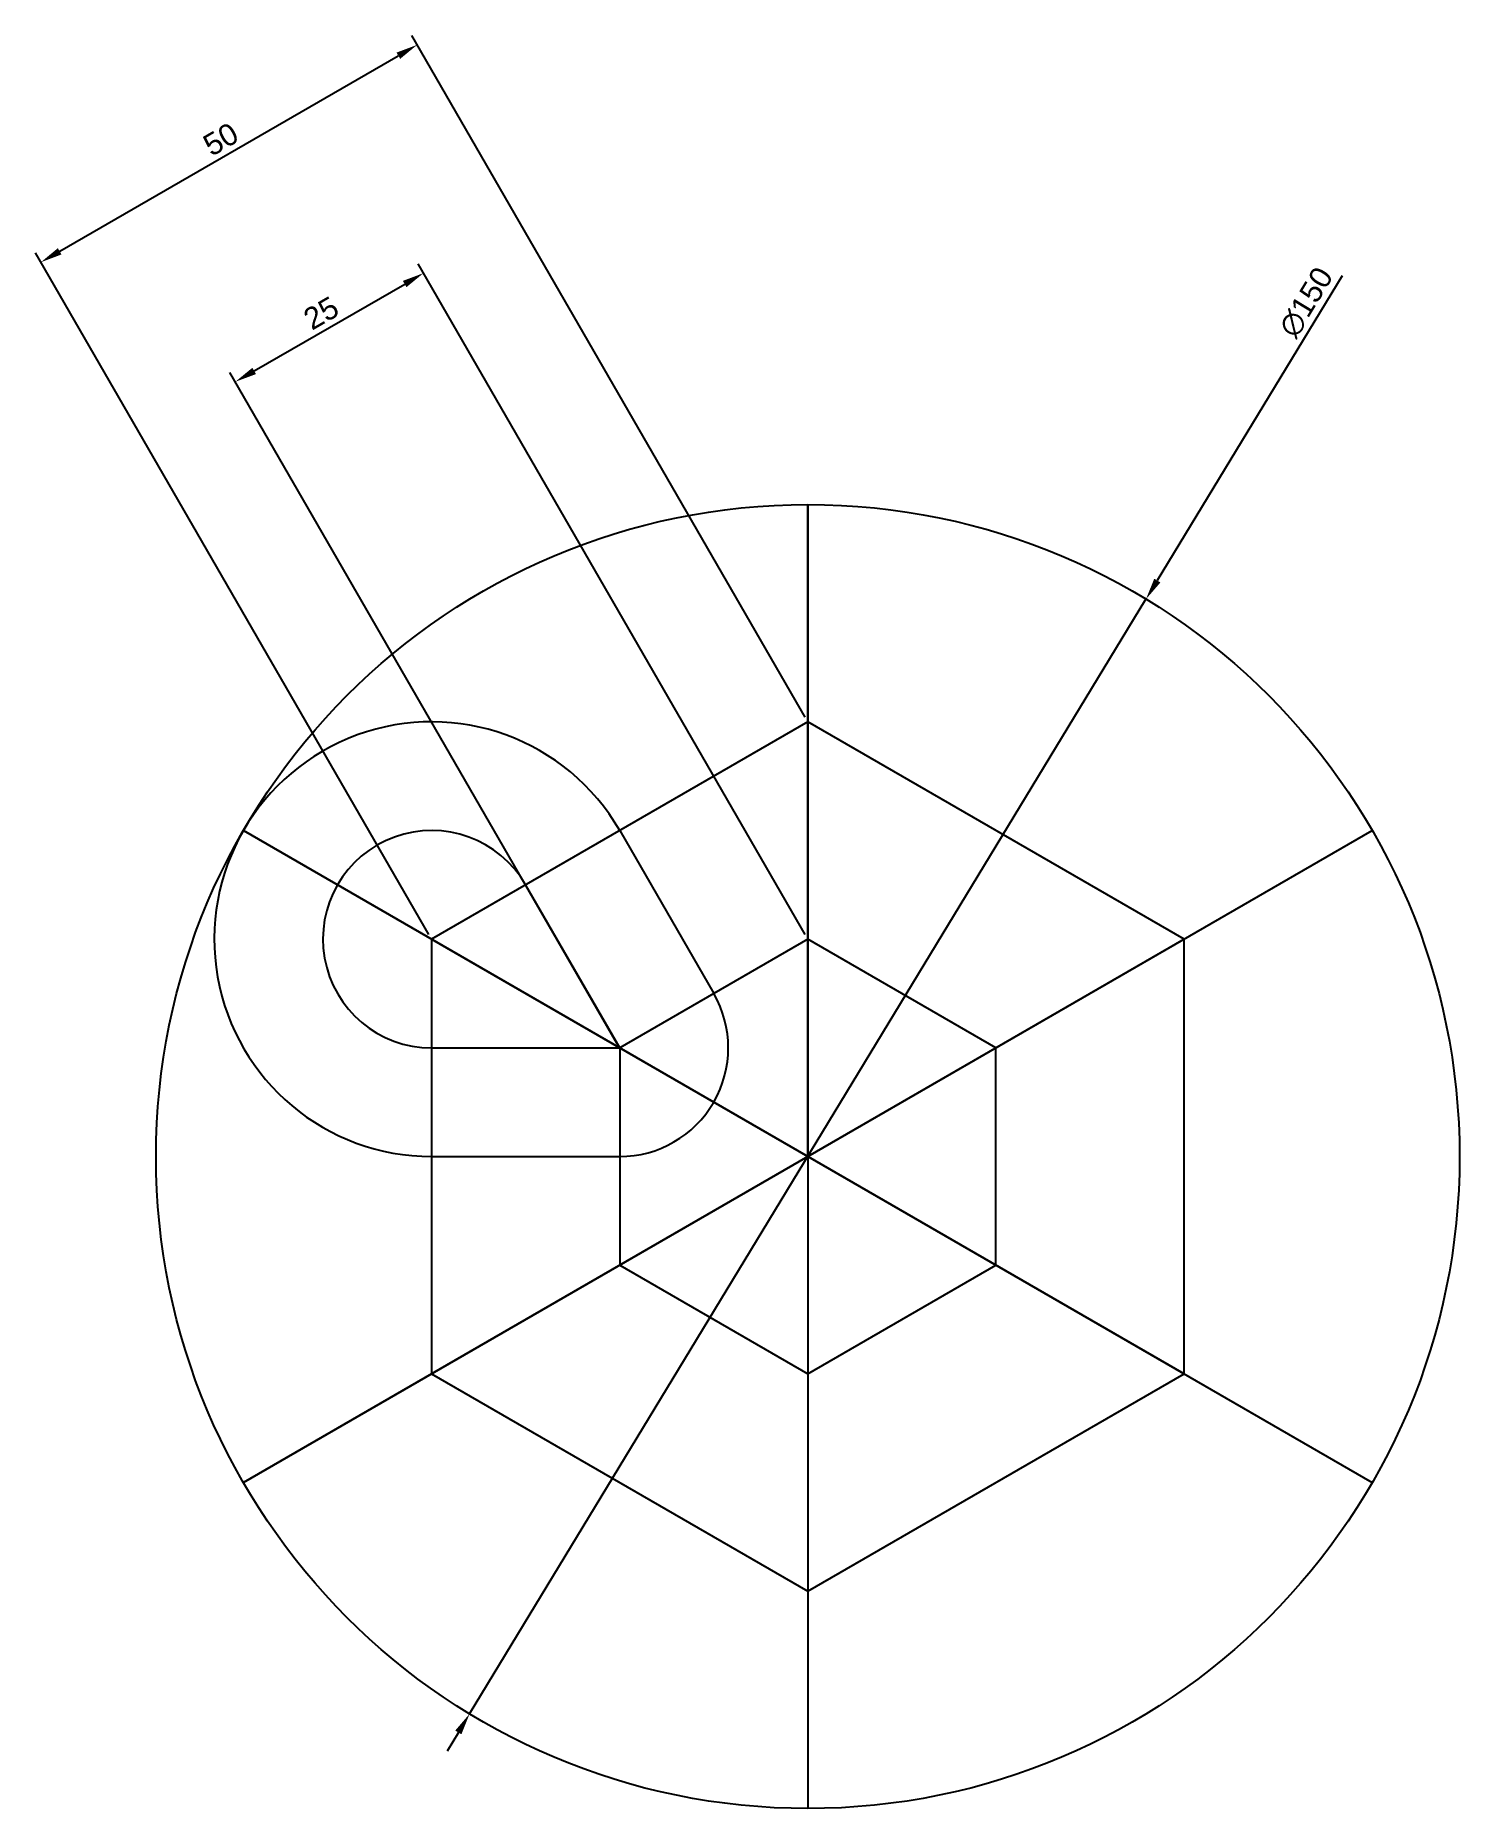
# Model space of a CAD drawing. Header units: millimetres. Extents: x 30 to 194, y 70 to 274.
import ezdxf

# ---------------------------------------------------------------- set-up
doc = ezdxf.new("R2010")
doc.units = ezdxf.units.MM
doc.layers.add('AUX', color=8, linetype='Continuous')
doc.styles.get("Standard").update_dxf_attribs({"font": 'arial.ttf'})
doc.dimstyles.new('ISO-25', dxfattribs={"dimtxt": 2.5, "dimasz": 2.5, "dimexe": 1.25, "dimexo": 0.625, "dimtad": 1, "dimtxsty": 'Standard', "dimcen": 2.5, "dimadec": 0, "dimazin": 0, "dimtfac": 1, "dimtmove": 0, "dimatfit": 3, "dimfxl": 1, "dimarcsym": 0})

# ---------------------------------------------------------------- blocks, each defined once
blk = doc.blocks.new('*D1')
at = {"layer": 'AUX', "color": 0, "lineweight": -2, "transparency": 16777216}
for p, q in [((118.95, 195.89), (73.68, 274.3)), ((33.17, 249.47), (72.14, 271.97)), ((75.65, 170.89), (30.38, 249.3))]:
    blk.add_line(p, q, dxfattribs=at)
at = {"layer": 'AUX', "color": 0, "transparency": 16777216}
for points in [[(71.93, 272.33), (72.35, 271.61), (74.31, 273.22)], [(32.96, 249.83), (33.38, 249.11), (31.01, 248.22)]]:
    blk.add_solid(points, dxfattribs=at)
at = {"layer": 'Defpoints', "color": 0, "transparency": 16777216}
for p in [(74.31, 273.22), (119.26, 195.35), (75.96, 170.35)]:
    blk.add_point(p, dxfattribs=at)
at = {"layer": 'AUX', "color": 0, "transparency": 16777216, "insert": (51.71, 262.36), "char_height": 2.5, "attachment_point": 5, "rotation": 30}
blk.add_mtext('50', dxfattribs=at)
blk = doc.blocks.new('*D2')
at = {"layer": 'AUX', "color": 0, "lineweight": -2, "transparency": 16777216}
for p, q in [((118.95, 170.89), (74.41, 248.04)), ((55.55, 235.71), (72.87, 245.71)), ((97.3, 158.39), (52.76, 235.54))]:
    blk.add_line(p, q, dxfattribs=at)
at = {"layer": 'AUX', "color": 0, "transparency": 16777216}
for points in [[(72.66, 246.07), (73.08, 245.35), (75.03, 246.96)], [(55.34, 236.07), (55.76, 235.35), (53.38, 234.46)]]:
    blk.add_solid(points, dxfattribs=at)
at = {"layer": 'Defpoints', "color": 0, "transparency": 16777216}
for p in [(75.03, 246.96), (119.26, 170.35), (97.61, 157.85)]:
    blk.add_point(p, dxfattribs=at)
at = {"layer": 'AUX', "color": 0, "transparency": 16777216, "insert": (63.26, 242.36), "char_height": 2.5, "attachment_point": 5, "rotation": 30}
blk.add_mtext('25', dxfattribs=at)
blk = doc.blocks.new('*D3')
at = {"layer": 'AUX', "color": 0, "lineweight": -2, "transparency": 16777216}
for p, q in [((180.75, 246.64), (159.48, 211.6)), ((80.34, 81.24), (158.18, 209.46)), ((79.05, 79.1), (77.75, 76.96))]:
    blk.add_line(p, q, dxfattribs=at)
at = {"layer": 'AUX', "color": 0, "transparency": 16777216}
for points in [[(159.13, 211.81), (159.84, 211.38), (158.18, 209.46)], [(78.69, 79.32), (79.4, 78.89), (80.34, 81.24)]]:
    blk.add_solid(points, dxfattribs=at)
at = {"layer": 'Defpoints', "color": 0, "transparency": 16777216}
for p in [(158.18, 209.46), (80.34, 81.24)]:
    blk.add_point(p, dxfattribs=at)
at = {"layer": 'AUX', "color": 0, "transparency": 16777216, "insert": (176.61, 243.61), "char_height": 2.5, "attachment_point": 5, "rotation": 58.7382}
blk.add_mtext('∅150', dxfattribs=at)

msp = doc.modelspace()

# ---------------------------------------------------------------- linework, layer by layer
for p, q in [((97.613, 182.849), (108.438, 164.099)), ((97.613, 157.849), (86.788, 176.599)), ((75.963, 157.849), (97.613, 157.849)), ((75.963, 145.349), (97.613, 145.349)), ((75.963, 120.349), (54.312, 107.849))]:
    msp.add_line(p, q)
for centre, radius, start, end in [((75.963, 170.349), 25, 30, 270), ((75.963, 170.349), 12.5, 30, 270), ((97.613, 157.849), 12.5, 270, 30)]:
    msp.add_arc(centre, radius, start, end)
at = {"layer": 'AUX'}
for p, q in [((119.264, 145.349), (119.264, 220.349)), ((119.264, 220.349), (119.264, 70.349)), ((54.312, 107.849), (184.216, 182.849)), ((162.565, 120.349), (54.312, 182.849)), ((54.312, 182.849), (184.216, 107.849)), ((162.565, 170.349), (75.963, 120.349)), ((119.264, 145.349), (75.963, 170.349)), ((75.963, 170.349), (162.565, 120.349))]:
    msp.add_line(p, q, dxfattribs=at)
for points in [[(75.963, 120.349), (119.264, 95.349), (162.565, 120.349), (162.565, 170.349), (119.264, 195.349), (75.963, 170.349)], [(97.613, 132.849), (119.264, 120.349), (140.914, 132.849), (140.914, 157.849), (119.264, 170.349), (97.613, 157.849)]]:
    msp.add_lwpolyline(points, close=True, dxfattribs=at)
msp.add_circle((119.264, 145.349), 75, dxfattribs=at)

# ---------------------------------------------------------------- dimensions: what is measured, and where the dimension line sits
for p1, p2, distance, picture, middle in [((75.963, 170.349), (119.264, 195.349), 89.915, '*D1', (51.705, 262.364)), ((97.613, 157.849), (119.264, 170.349), 88.463, '*D2', (63.256, 242.357))]:
    dim = msp.add_aligned_dim(p1=p1, p2=p2, distance=distance, dimstyle='ISO-25', dxfattribs=at)
    dim.commit()
    dim.dimension.update_dxf_attribs({"geometry": picture, "text_midpoint": middle})
dim = msp.add_diameter_dim_2p(p1=(80.343, 81.238), p2=(158.185, 209.459), dimstyle='ISO-25', dxfattribs=at)
dim.commit()
dim.dimension.update_dxf_attribs({"geometry": '*D3', "text_midpoint": (178.294, 242.582), "dimtype": 163})

doc.saveas('drawing.dxf')
